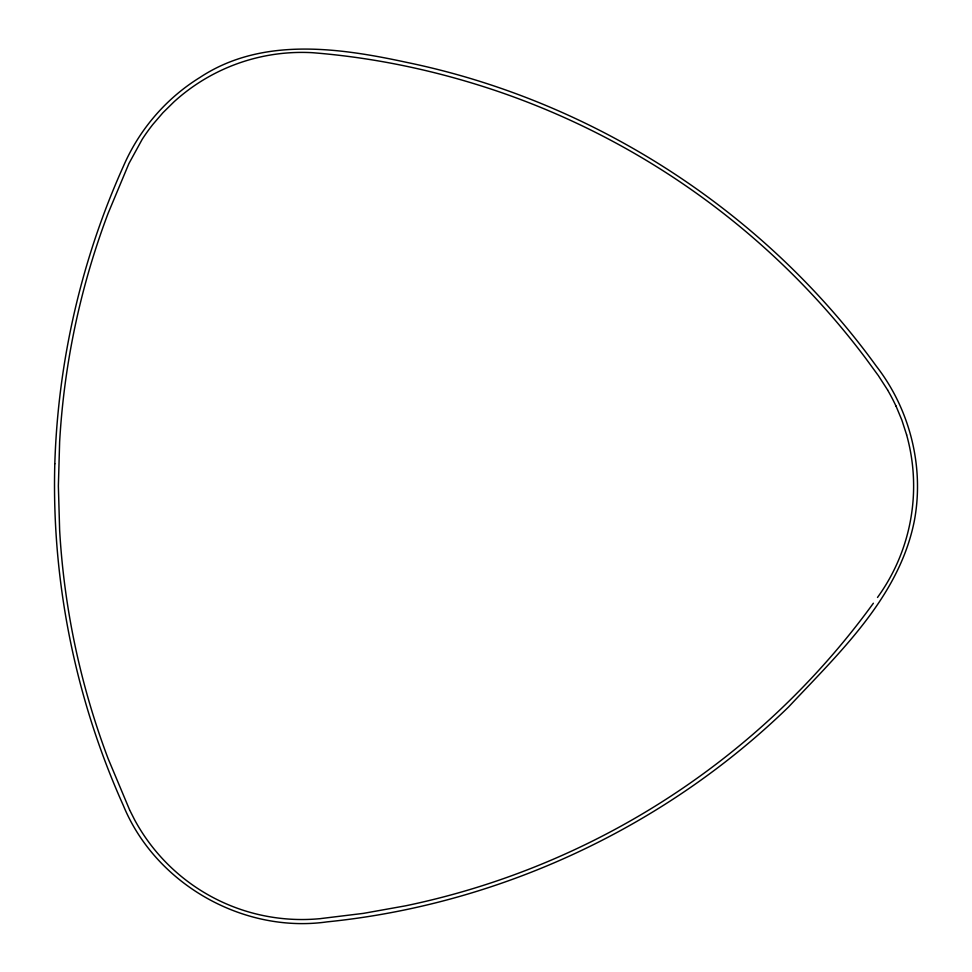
<?xml version="1.0" encoding="UTF-8"?>
<svg xmlns="http://www.w3.org/2000/svg" width="972" height="972" viewBox="0 0 972 972"><rect width="100%" height="100%" fill="white"/><g stroke="black" fill="none" stroke-linecap="round" stroke-linejoin="round"><path stroke-width="1.46" d="M877.509 597.464L879.733 594.305A190.002 190.002 0 0 0 906.621 434.897M873.378 603.223C842.566 645.712 807.392 685.053 768.609 720.422A771.975 771.975 0 0 1 405.385 905.855L363.407 913.376L320.383 918.625M319.861 918.674C290.579 921.48 260.642 917.361 233.207 906.706A190.075 190.075 0 0 1 134.61 819.821L129.786 810.247M878.008 375.168L865.821 358.474A771.975 771.975 0 0 0 497.214 91.137C437.485 70.907 375.289 57.627 312.401 52.695A190.075 190.075 0 0 0 174.097 101.732L162.931 112.728L152.847 124.452A190.075 190.075 0 0 0 142.216 139.288L128.911 163.563L108.086 213.39A771.962 771.962 0 0 0 59.632 441.847L58.369 485.964L59.632 530.092A771.962 771.962 0 0 0 108.086 758.549L129.58 809.81M878.506 375.872L887.63 390.003M895.977 405.968L901.858 420.098L906.645 434.897M887.63 390.088A190.002 190.002 0 0 1 895.977 406.053M54.809 463.79C51.54 580.952 75.33 698.686 123.371 805.569C155.654 884.131 243.328 933.752 327.2 921.857C499.316 904.458 664.52 827.476 788.608 706.936C839.504 652.528 899.489 596.735 914.433 520.372C924.348 466.499 909.853 409.273 876.282 366.116C764.259 211.301 593.37 100.724 406.175 62.269C338.463 47.64 261.407 36.742 199.892 77.481C166.042 98.354 139.081 129.859 123.371 166.358C81.356 259.767 58.004 361.426 54.809 463.79"/></g></svg>
